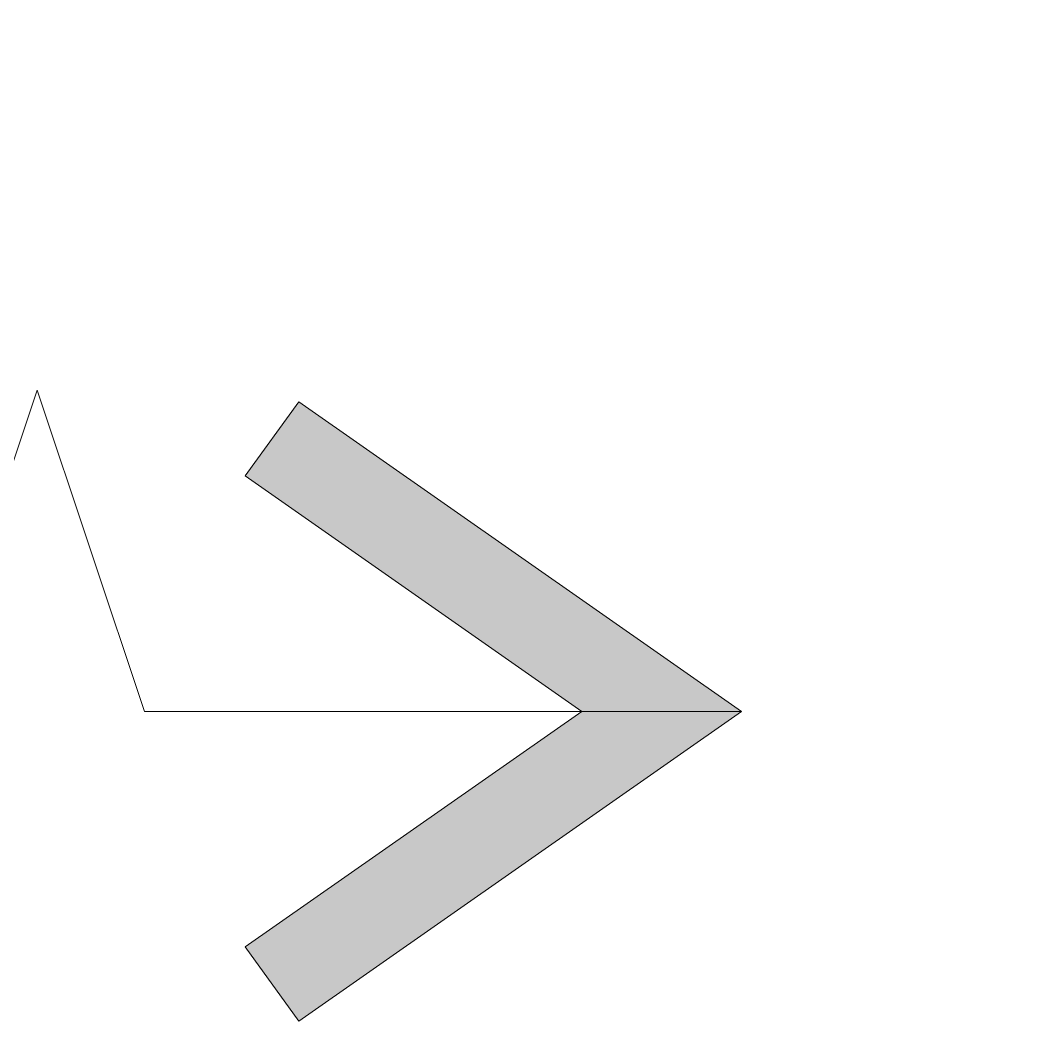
# Model space of a CAD drawing. Header units: millimetres. Extents: x -44713 to 26888, y -13000 to 43000.
# Drawn here: x 4682.5 to 4785.4, y 20148.2 to 20250.4 of the extents above; entities that cross this region are included whole.
import ezdxf

# ---------------------------------------------------------------- set-up
doc = ezdxf.new("R2010")
doc.units = ezdxf.units.MM
doc.header["$MEASUREMENT"] = 0
doc.layers.add('00-First Floor Projection', color=1, linetype='Continuous')
doc.layers.add('05--TEXT-2', color=2, linetype='Continuous', lineweight=25)
doc.layers.add('1735 X DT-5BR-RFP$0$0-MEP', color=251, linetype='Continuous', lineweight=20)
doc.styles.add('ISO', font='isocp2.shx', dxfattribs={"width": 0.8})
doc.dimstyles.new('Copy of 1-100_AR LEADER', dxfattribs={"dimtxt": 200, "dimasz": 100, "dimexe": 100, "dimexo": 100, "dimgap": 0, "dimtad": 0, "dimdec": 0, "dimzin": 12, "dimdsep": 46, "dimtxsty": 'ISO', "dimcen": 150, "dimdle": 100, "dimclrd": 8, "dimclre": 9, "dimclrt": 2, "dimadec": 0, "dimazin": 0, "dimtfac": 1, "dimtdec": 0, "dimtmove": 0, "dimatfit": 2, "dimfxl": 1, "dimtvp": 0.75, "dimtolj": 1, "dimtzin": 12, "dimlwd": 9, "dimlwe": 9, "dimarcsym": 0})

# ---------------------------------------------------------------- blocks, each defined once
blk = doc.blocks.new('1735 X DT-5BR-RFP$0$CU')
blk.add_hatch(color=256).paths.add_polyline_path([(-57.03381398271449, 88.80397164788155), (-51.6396930790288, 81.31119873837451), (-6.978090990336568, 112.5835895427444), (-51.63969341105985, 143.8559798729184), (-57.03381423519204, 136.3632069061496), (-23.07300059081899, 112.5835894572883)])
blk.add_lwpolyline([(-6.978090990322016, 112.5835895427444), (-67.20678822628724, 112.5835892230098), (-78.01706704518256, 80.15275219242176), (-99.63762537165167, 145.0144260240486), (-110.4479041905579, 112.5835889934533), (-130.5241366025439, 112.5835888868751)])
blk.add_lwpolyline([(-57.03381398271449, 88.80397164788155), (-51.6396930790288, 81.31119873837451), (-6.978090990336568, 112.5835895427444), (-51.63969341105985, 143.8559798729184), (-57.03381423519204, 136.3632069061496), (-23.07300059081899, 112.5835894572883)], close=True)
blk = doc.blocks.new('1735 X DT-5BR-RFP')
at = {"layer": '1735 X DT-5BR-RFP$0$0-MEP', "extrusion": (0, 0, -1), "zscale": -1, "rotation": 180}
blk.add_blockref('1735 X DT-5BR-RFP$0$CU', (-4762.229982715624, 20293.19569129138), dxfattribs=at)

msp = doc.modelspace()

# ---------------------------------------------------------------- block references
at = {"layer": '00-First Floor Projection'}
msp.add_blockref('1735 X DT-5BR-RFP', (0, 0), dxfattribs=at)

# ---------------------------------------------------------------- next in the draw order: leaders
at = {"layer": '05--TEXT-2'}
msp.add_leader([(5570.941833346529, 20154.72339266111), (4640.626228997629, 22094.686515771), (-3001.442062900896, 22094.686515771)], dimstyle='Copy of 1-100_AR LEADER', dxfattribs=at)

doc.saveas('drawing.dxf')
